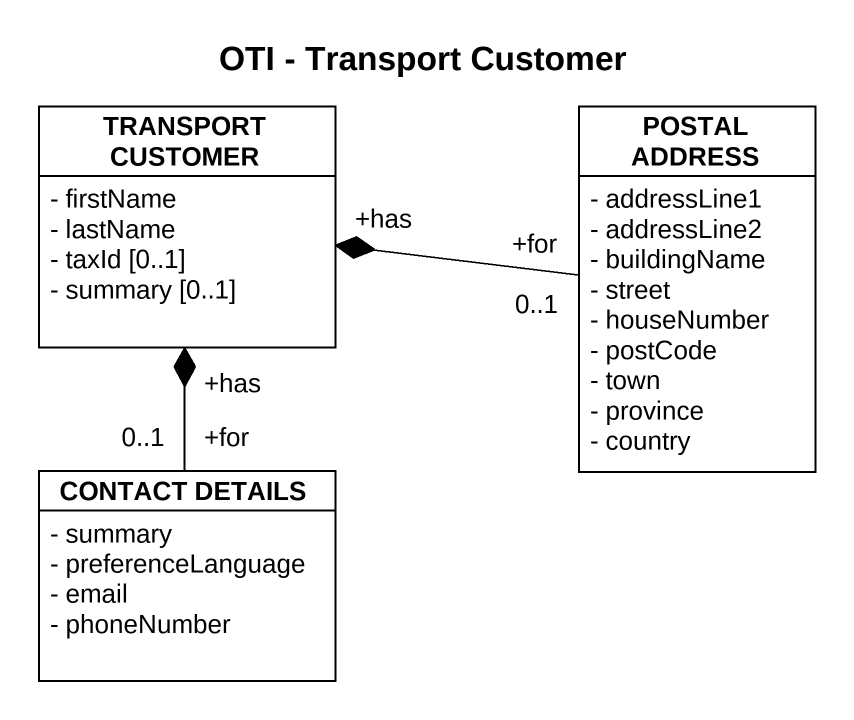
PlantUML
@startuml
title OTI - Transport Customer
hide circle
hide empty members
skinparam classAttributeIconSize 0
class "TRANSPORT CUSTOMER" as TRANSPORT_CUSTOMER {
  - firstName
  - lastName
  - taxId [0..1]
  - summary [0..1]
}
class "POSTAL ADDRESS" as POSTAL_ADDRESS {
  - addressLine1
  - addressLine2
  - buildingName
  - street
  - houseNumber
  - postCode
  - town
  - province
  - country
}
class "CONTACT DETAILS" as CONTACT_DETAILS {
  - summary
  - preferenceLanguage
  - email
  - phoneNumber
}
TRANSPORT_CUSTOMER "+has" *-right- "+for\n0..1" POSTAL_ADDRESS
CONTACT_DETAILS "+for\n0..1" -up-* "+has" TRANSPORT_CUSTOMER
@enduml
